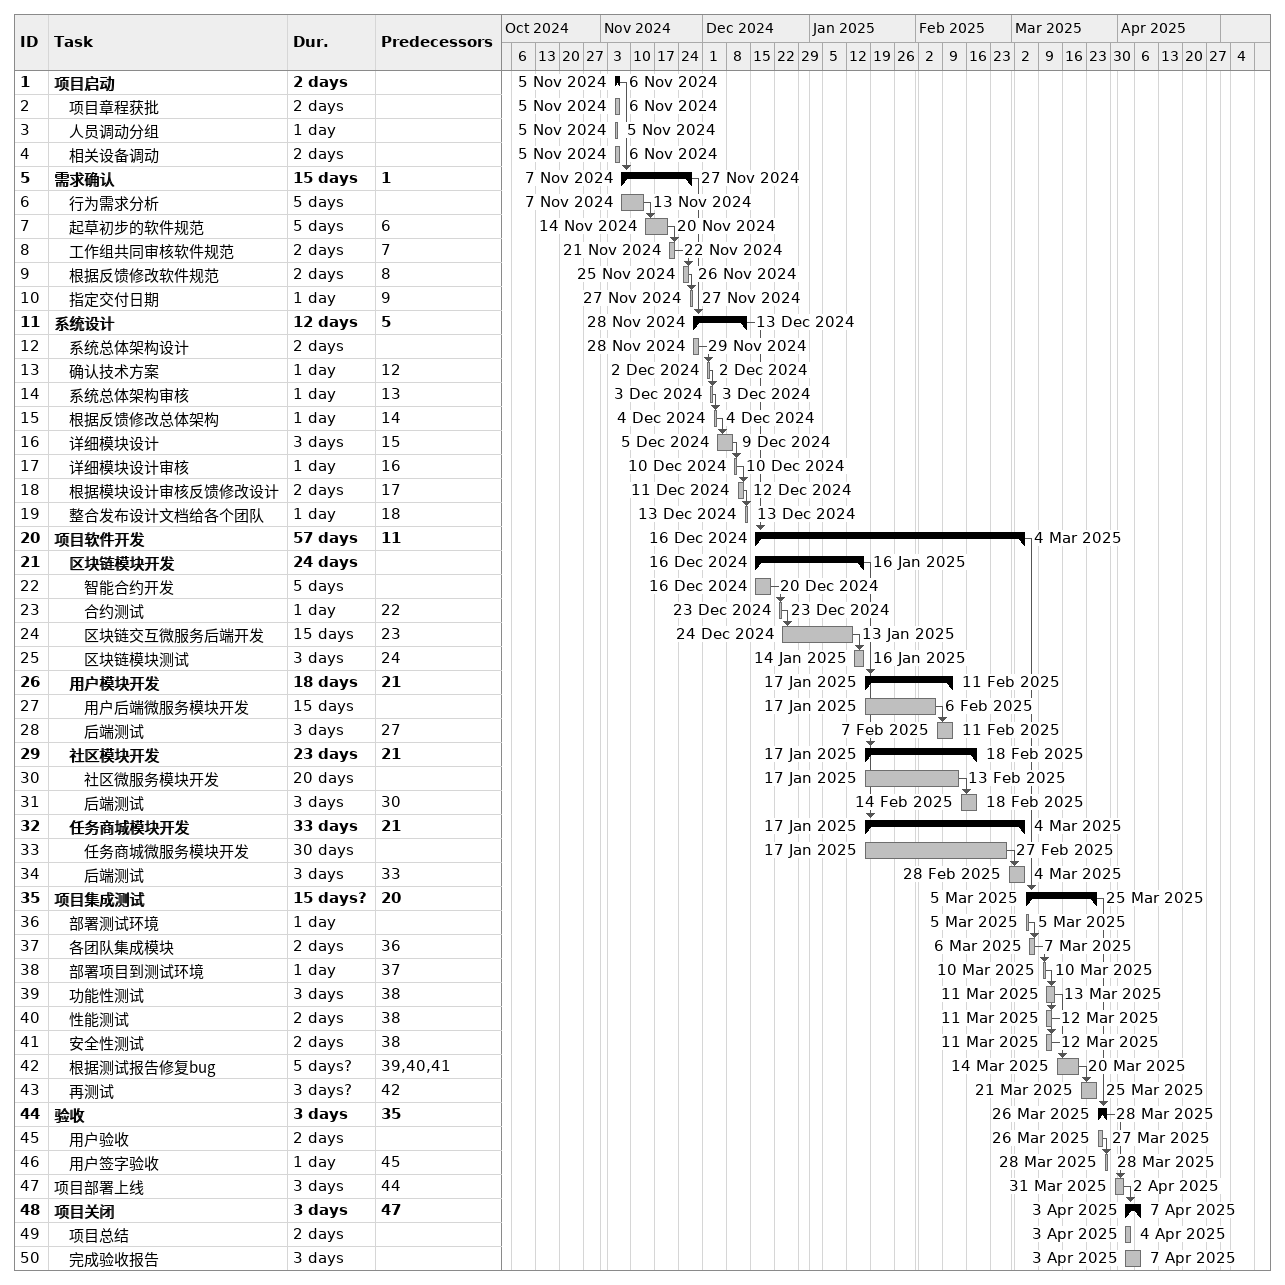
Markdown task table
| ID | Level | Task | Duration | Start | Finish | Predecessors |
|---|---|---|---|---|---|---|
| 1 | 1 | **项目启动** | 2d | 2024-11-05 | 2024-11-06 |  |
| 2 | 2 | 项目章程获批 | 2d | 2024-11-05 | 2024-11-06 |  |
| 3 | 2 | 人员调动分组 | 1d | 2024-11-05 | 2024-11-05 |  |
| 4 | 2 | 相关设备调动 | 2d | 2024-11-05 | 2024-11-06 |  |
| 5 | 1 | **需求确认** | 15d | 2024-11-07 | 2024-11-27 | 1 |
| 6 | 2 | 行为需求分析 | 5d | 2024-11-07 | 2024-11-13 |  |
| 7 | 2 | 起草初步的软件规范 | 5d | 2024-11-14 | 2024-11-20 | 6 |
| 8 | 2 | 工作组共同审核软件规范 | 2d | 2024-11-21 | 2024-11-22 | 7 |
| 9 | 2 | 根据反馈修改软件规范 | 2d | 2024-11-25 | 2024-11-26 | 8 |
| 10 | 2 | 指定交付日期 | 1d | 2024-11-27 | 2024-11-27 | 9 |
| 11 | 1 | **系统设计** | 12d | 2024-11-28 | 2024-12-13 | 5 |
| 12 | 2 | 系统总体架构设计 | 2d | 2024-11-28 | 2024-11-29 |  |
| 13 | 2 | 确认技术方案 | 1d | 2024-12-02 | 2024-12-02 | 12 |
| 14 | 2 | 系统总体架构审核 | 1d | 2024-12-03 | 2024-12-03 | 13 |
| 15 | 2 | 根据反馈修改总体架构 | 1d | 2024-12-04 | 2024-12-04 | 14 |
| 16 | 2 | 详细模块设计 | 3d | 2024-12-05 | 2024-12-09 | 15 |
| 17 | 2 | 详细模块设计审核 | 1d | 2024-12-10 | 2024-12-10 | 16 |
| 18 | 2 | 根据模块设计审核反馈修改设计 | 2d | 2024-12-11 | 2024-12-12 | 17 |
| 19 | 2 | 整合发布设计文档给各个团队 | 1d | 2024-12-13 | 2024-12-13 | 18 |
| 20 | 1 | **项目软件开发** | 57d | 2024-12-16 | 2025-03-04 | 11 |
| 21 | 2 | **区块链模块开发** | 24d | 2024-12-16 | 2025-01-16 |  |
| 22 | 3 | 智能合约开发 | 5d | 2024-12-16 | 2024-12-20 |  |
| 23 | 3 | 合约测试 | 1d | 2024-12-23 | 2024-12-23 | 22 |
| 24 | 3 | 区块链交互微服务后端开发 | 15d | 2024-12-24 | 2025-01-13 | 23 |
| 25 | 3 | 区块链模块测试 | 3d | 2025-01-14 | 2025-01-16 | 24 |
| 26 | 2 | **用户模块开发** | 18d | 2025-01-17 | 2025-02-11 | 21 |
| 27 | 3 | 用户后端微服务模块开发 | 15d | 2025-01-17 | 2025-02-06 |  |
| 28 | 3 | 后端测试 | 3d | 2025-02-07 | 2025-02-11 | 27 |
| 29 | 2 | **社区模块开发** | 23d | 2025-01-17 | 2025-02-18 | 21 |
| 30 | 3 | 社区微服务模块开发 | 20d | 2025-01-17 | 2025-02-13 |  |
| 31 | 3 | 后端测试 | 3d | 2025-02-14 | 2025-02-18 | 30 |
| 32 | 2 | **任务商城模块开发** | 33d | 2025-01-17 | 2025-03-04 | 21 |
| 33 | 3 | 任务商城微服务模块开发 | 30d | 2025-01-17 | 2025-02-27 |  |
| 34 | 3 | 后端测试 | 3d | 2025-02-28 | 2025-03-04 | 33 |
| 35 | 1 | **项目集成测试** | 15d? | 2025-03-05 | 2025-03-25 | 20 |
| 36 | 2 | 部署测试环境 | 1d | 2025-03-05 | 2025-03-05 |  |
| 37 | 2 | 各团队集成模块 | 2d | 2025-03-06 | 2025-03-07 | 36 |
| 38 | 2 | 部署项目到测试环境 | 1d | 2025-03-10 | 2025-03-10 | 37 |
| 39 | 2 | 功能性测试 | 3d | 2025-03-11 | 2025-03-13 | 38 |
| 40 | 2 | 性能测试 | 2d | 2025-03-11 | 2025-03-12 | 38 |
| 41 | 2 | 安全性测试 | 2d | 2025-03-11 | 2025-03-12 | 38 |
| 42 | 2 | 根据测试报告修复bug | 5d? | 2025-03-14 | 2025-03-20 | 39, 40, 41 |
| 43 | 2 | 再测试 | 3d? | 2025-03-21 | 2025-03-25 | 42 |
| 44 | 1 | **验收** | 3d | 2025-03-26 | 2025-03-28 | 35 |
| 45 | 2 | 用户验收 | 2d | 2025-03-26 | 2025-03-27 |  |
| 46 | 2 | 用户签字验收 | 1d | 2025-03-28 | 2025-03-28 | 45 |
| 47 | 1 | 项目部署上线 | 3d | 2025-03-31 | 2025-04-02 | 44 |
| 48 | 1 | **项目关闭** | 3d | 2025-04-03 | 2025-04-07 | 47 |
| 49 | 2 | 项目总结 | 2d | 2025-04-03 | 2025-04-04 |  |
| 50 | 2 | 完成验收报告 | 3d | 2025-04-03 | 2025-04-07 |  |
